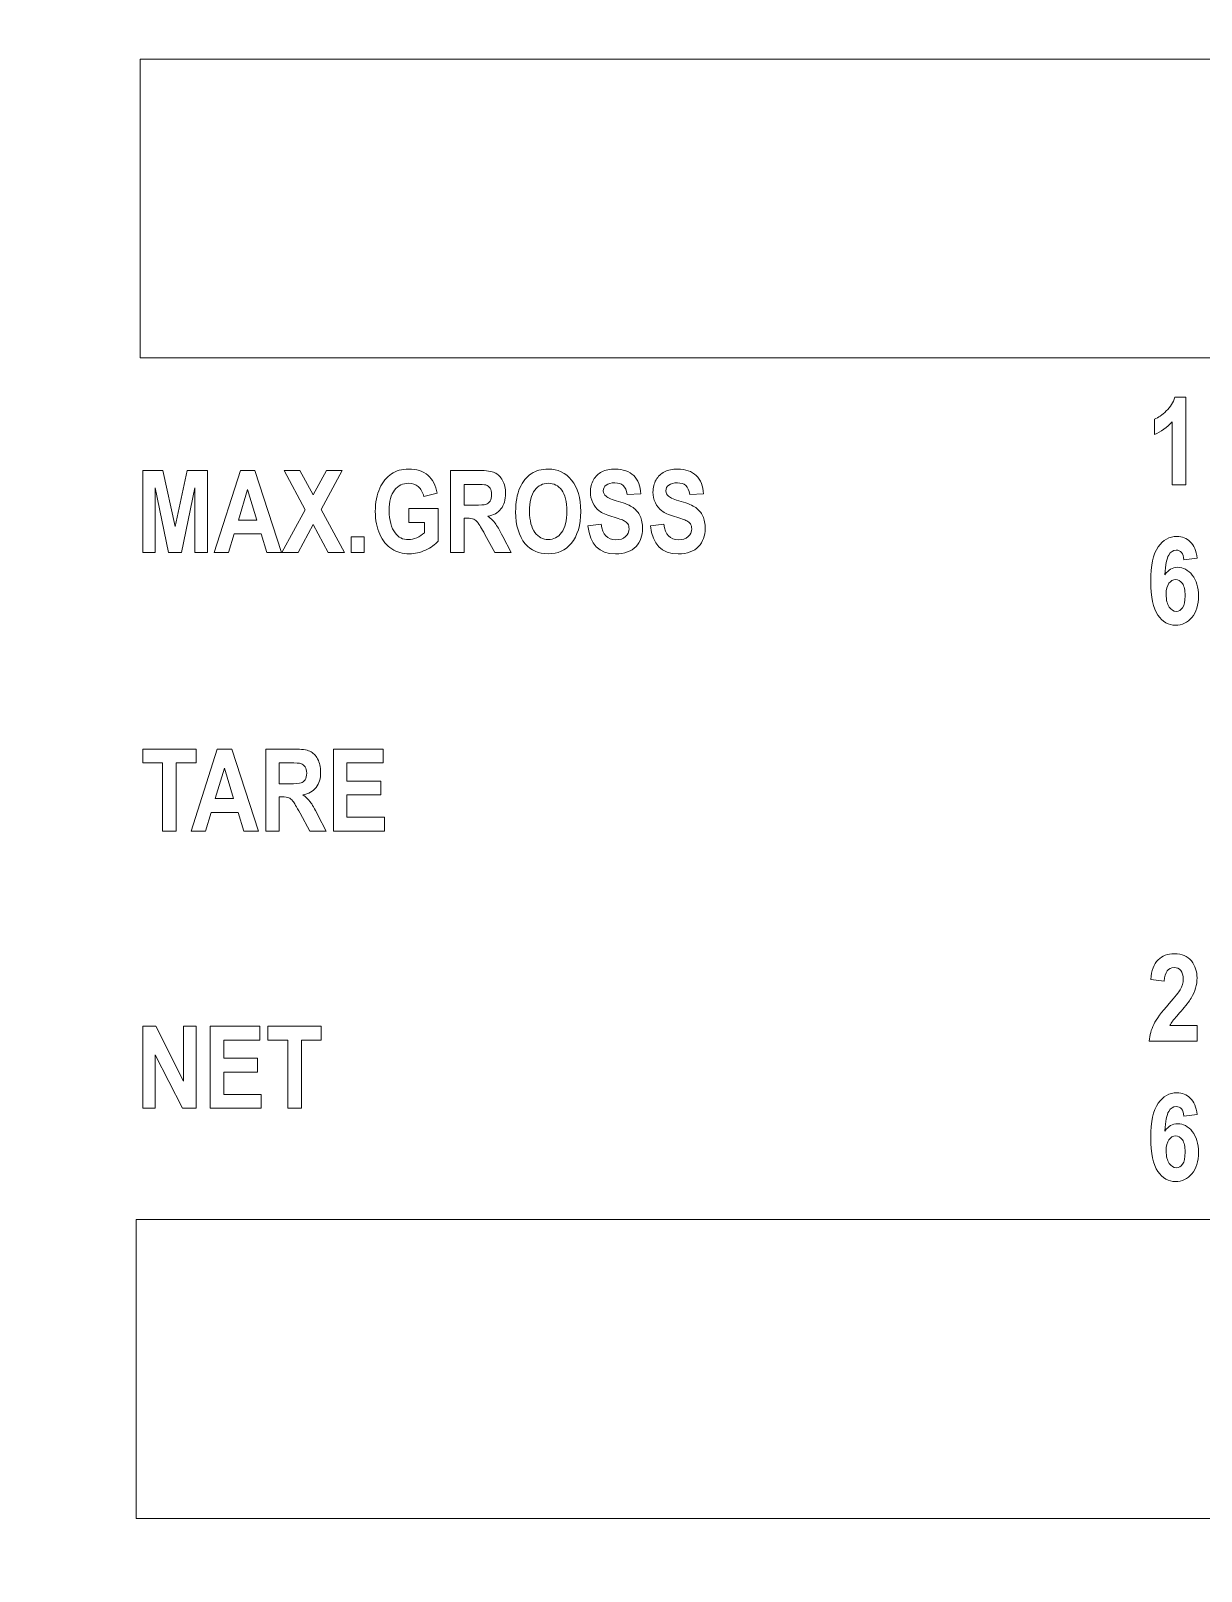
# Model space of a CAD drawing. Header units: centimetres. Extents: x -58 to 58, y -29 to 29.
# Drawn here: x -36.327 to -32.72, y 4.351 to 9.098 of the extents above; entities that cross this region are included whole.
import ezdxf

# ---------------------------------------------------------------- set-up
doc = ezdxf.new("R2010")
doc.units = ezdxf.units.CM
doc.header["$MEASUREMENT"] = 0
doc.layers.add('Layer 1', color=7, linetype='Continuous')

msp = doc.modelspace()

# ---------------------------------------------------------------- linework, layer by layer
at = {"layer": 'Layer 1', "color": 140, "lineweight": 20}
for points in [[(-35.98928, 8.09061), (-30.58928, 8.09061), (-30.58928, 9.01127), (-35.98928, 9.01127), (-35.98928, 8.09061)], [(-36.00251, 4.51344), (-30.60251, 4.51344), (-30.60251, 5.4341), (-36.00251, 5.4341), (-36.00251, 4.51344)]]:
    msp.add_lwpolyline(points, close=True, dxfattribs=at)
at = {"layer": 'Layer 1', "lineweight": 9}
msp.add_open_spline([(-29.29362, 12.7031), (-29.29362, 12.7031), (-31.3736, 12.7031), (-31.3736, 12.7031), (-31.3736, 12.7031), (-31.3736, 12.7031), (-31.3736, 12.96309), (-31.3736, 12.96309), (-31.3736, 12.96309), (-31.3736, 12.96309), (-36.47356, 12.96309), (-36.47356, 12.96309), (-36.47356, 12.96309), (-36.47356, 12.96309), (-41.57351, 12.96309), (-41.57351, 12.96309), (-41.57351, 12.96309), (-41.57351, 12.96309), (-41.57351, 12.7031), (-41.57351, 12.7031), (-41.57351, 12.7031), (-41.57351, 12.7031), (-43.65349, 12.7031), (-43.65349, 12.7031), (-43.65349, 12.7031), (-43.65349, 12.7031), (-43.65349, -2.97676), (-43.65349, -2.97676), (-43.65349, -2.97676), (-43.65349, -2.97676), (-43.37349, -2.97676), (-43.37349, -2.97676), (-43.37349, -2.97676), (-43.37349, -2.97676), (-43.37349, -3.23675), (-43.37349, -3.23675), (-43.37349, -3.23675), (-43.37349, -3.23675), (-43.07349, -3.23675), (-43.07349, -3.23675), (-43.07349, -3.23675), (-43.07349, -3.23675), (-43.07349, -2.97676), (-43.07349, -2.97676), (-43.07349, -2.97676), (-43.07349, -2.97676), (-42.87349, -2.97676), (-42.87349, -2.97676), (-42.87349, -2.97676), (-42.87349, -2.97676), (-42.87349, -2.45676), (-42.87349, -2.45676), (-42.87349, -2.45676), (-42.87349, -2.45676), (-41.57351, -2.45676), (-41.57351, -2.45676), (-41.57351, -2.45676), (-41.57351, -2.45676), (-41.57351, -2.71676), (-41.57351, -2.71676), (-41.57351, -2.71676), (-41.57351, -2.71676), (-36.47356, -2.71676), (-36.47356, -2.71676), (-36.47356, -2.71676), (-36.47356, -2.71676), (-31.3736, -2.71676), (-31.3736, -2.71676), (-31.3736, -2.71676), (-31.3736, -2.71676), (-31.3736, -2.45676), (-31.3736, -2.45676), (-31.3736, -2.45676), (-31.3736, -2.45676), (-30.07362, -2.45676), (-30.07362, -2.45676), (-30.07362, -2.45676), (-30.07362, -2.45676), (-30.07362, -2.97676), (-30.07362, -2.97676), (-30.07362, -2.97676), (-30.07362, -2.97676), (-29.87362, -2.97676), (-29.87362, -2.97676), (-29.87362, -2.97676), (-29.87362, -2.97676), (-29.87362, -3.23675), (-29.87362, -3.23675), (-29.87362, -3.23675), (-29.87362, -3.23675), (-29.57362, -3.23675), (-29.57362, -3.23675), (-29.57362, -3.23675), (-29.57362, -3.23675), (-29.57362, -2.97676), (-29.57362, -2.97676), (-29.57362, -2.97676), (-29.57362, -2.97676), (-29.29362, -2.97676), (-29.29362, -2.97676), (-29.29362, -2.97676), (-29.29362, -2.97676), (-29.29362, 12.7031), (-29.29362, 12.7031)], degree=3, knots=[0, 0, 0, 0, 0.037037, 0.037037, 0.037037, 0.037037, 0.0740741, 0.0740741, 0.0740741, 0.0740741, 0.1111111, 0.1111111, 0.1111111, 0.1111111, 0.1481481, 0.1481481, 0.1481481, 0.1481481, 0.1851852, 0.1851852, 0.1851852, 0.1851852, 0.2222222, 0.2222222, 0.2222222, 0.2222222, 0.2592593, 0.2592593, 0.2592593, 0.2592593, 0.2962963, 0.2962963, 0.2962963, 0.2962963, 0.3333333, 0.3333333, 0.3333333, 0.3333333, 0.3703704, 0.3703704, 0.3703704, 0.3703704, 0.4074074, 0.4074074, 0.4074074, 0.4074074, 0.4444444, 0.4444444, 0.4444444, 0.4444444, 0.4814815, 0.4814815, 0.4814815, 0.4814815, 0.5185185, 0.5185185, 0.5185185, 0.5185185, 0.5555556, 0.5555556, 0.5555556, 0.5555556, 0.5925926, 0.5925926, 0.5925926, 0.5925926, 0.6296296, 0.6296296, 0.6296296, 0.6296296, 0.6666667, 0.6666667, 0.6666667, 0.6666667, 0.7037037, 0.7037037, 0.7037037, 0.7037037, 0.7407407, 0.7407407, 0.7407407, 0.7407407, 0.7777778, 0.7777778, 0.7777778, 0.7777778, 0.8148148, 0.8148148, 0.8148148, 0.8148148, 0.8518519, 0.8518519, 0.8518519, 0.8518519, 0.8888889, 0.8888889, 0.8888889, 0.8888889, 0.9259259, 0.9259259, 0.9259259, 0.9259259, 1, 1, 1, 1], dxfattribs=at)
at = {"layer": 'Layer 1', "color": 140, "lineweight": 9}
for points, knots in [([(-32.76719, 7.69936), (-32.76719, 7.69936), (-32.80957, 7.69936), (-32.80957, 7.69936), (-32.80957, 7.69936), (-32.80957, 7.69936), (-32.80957, 7.89324), (-32.80957, 7.89324), (-32.80957, 7.89324), (-32.82526, 7.87555), (-32.84338, 7.86255), (-32.86394, 7.85424), (-32.86394, 7.85424), (-32.86394, 7.85424), (-32.86394, 7.90111), (-32.86394, 7.90111), (-32.86394, 7.90111), (-32.85219, 7.90586), (-32.84007, 7.9143), (-32.82751, 7.92649), (-32.82751, 7.92649), (-32.81488, 7.93867), (-32.80619, 7.95274), (-32.80126, 7.96861), (-32.80126, 7.96861), (-32.80126, 7.96861), (-32.76719, 7.96861), (-32.76719, 7.96861), (-32.76719, 7.96861), (-32.76719, 7.96861), (-32.76719, 7.69936), (-32.76719, 7.69936)], [0, 0, 0, 0, 0.1111111, 0.1111111, 0.1111111, 0.1111111, 0.2222222, 0.2222222, 0.2222222, 0.2222222, 0.3333333, 0.3333333, 0.3333333, 0.3333333, 0.4444444, 0.4444444, 0.4444444, 0.4444444, 0.5555556, 0.5555556, 0.5555556, 0.5555556, 0.6666667, 0.6666667, 0.6666667, 0.6666667, 0.7777778, 0.7777778, 0.7777778, 0.7777778, 1, 1, 1, 1]), ([(-35.982, 7.49049), (-35.982, 7.49049), (-35.982, 7.74308), (-35.982, 7.74308), (-35.982, 7.74308), (-35.982, 7.74308), (-35.91962, 7.74308), (-35.91962, 7.74308), (-35.91962, 7.74308), (-35.91962, 7.74308), (-35.88199, 7.57045), (-35.88199, 7.57045), (-35.88199, 7.57045), (-35.88199, 7.57045), (-35.84483, 7.74308), (-35.84483, 7.74308), (-35.84483, 7.74308), (-35.84483, 7.74308), (-35.78197, 7.74308), (-35.78197, 7.74308), (-35.78197, 7.74308), (-35.78197, 7.74308), (-35.78197, 7.49049), (-35.78197, 7.49049), (-35.78197, 7.49049), (-35.78197, 7.49049), (-35.82078, 7.49049), (-35.82078, 7.49049), (-35.82078, 7.49049), (-35.82078, 7.49049), (-35.82078, 7.68969), (-35.82078, 7.68969), (-35.82078, 7.68969), (-35.82078, 7.68969), (-35.86199, 7.49049), (-35.86199, 7.49049), (-35.86199, 7.49049), (-35.86199, 7.49049), (-35.90192, 7.49049), (-35.90192, 7.49049), (-35.90192, 7.49049), (-35.90192, 7.49049), (-35.94319, 7.68969), (-35.94319, 7.68969), (-35.94319, 7.68969), (-35.94319, 7.68969), (-35.94319, 7.49049), (-35.94319, 7.49049), (-35.94319, 7.49049), (-35.94319, 7.49049), (-35.982, 7.49049), (-35.982, 7.49049)], [0, 0, 0, 0, 0.0714286, 0.0714286, 0.0714286, 0.0714286, 0.1428571, 0.1428571, 0.1428571, 0.1428571, 0.2142857, 0.2142857, 0.2142857, 0.2142857, 0.2857143, 0.2857143, 0.2857143, 0.2857143, 0.3571429, 0.3571429, 0.3571429, 0.3571429, 0.4285714, 0.4285714, 0.4285714, 0.4285714, 0.5, 0.5, 0.5, 0.5, 0.5714286, 0.5714286, 0.5714286, 0.5714286, 0.6428571, 0.6428571, 0.6428571, 0.6428571, 0.7142857, 0.7142857, 0.7142857, 0.7142857, 0.7857143, 0.7857143, 0.7857143, 0.7857143, 0.8571429, 0.8571429, 0.8571429, 0.8571429, 1, 1, 1, 1]), ([(-35.55366, 7.49049), (-35.55366, 7.49049), (-35.59894, 7.49049), (-35.59894, 7.49049), (-35.59894, 7.49049), (-35.59894, 7.49049), (-35.61663, 7.54764), (-35.61663, 7.54764), (-35.61663, 7.54764), (-35.61663, 7.54764), (-35.69989, 7.54764), (-35.69989, 7.54764), (-35.69989, 7.54764), (-35.69989, 7.54764), (-35.717, 7.49049), (-35.717, 7.49049), (-35.717, 7.49049), (-35.717, 7.49049), (-35.76145, 7.49049), (-35.76145, 7.49049), (-35.76145, 7.49049), (-35.76145, 7.49049), (-35.68096, 7.74308), (-35.68096, 7.74308), (-35.68096, 7.74308), (-35.68096, 7.74308), (-35.63639, 7.74308), (-35.63639, 7.74308), (-35.63639, 7.74308), (-35.63639, 7.74308), (-35.55366, 7.49049), (-35.55366, 7.49049)], [0, 0, 0, 0, 0.1111111, 0.1111111, 0.1111111, 0.1111111, 0.2222222, 0.2222222, 0.2222222, 0.2222222, 0.3333333, 0.3333333, 0.3333333, 0.3333333, 0.4444444, 0.4444444, 0.4444444, 0.4444444, 0.5555556, 0.5555556, 0.5555556, 0.5555556, 0.6666667, 0.6666667, 0.6666667, 0.6666667, 0.7777778, 0.7777778, 0.7777778, 0.7777778, 1, 1, 1, 1]), ([(-35.55266, 7.49049), (-35.55266, 7.49049), (-35.48099, 7.62231), (-35.48099, 7.62231), (-35.48099, 7.62231), (-35.48099, 7.62231), (-35.54596, 7.74308), (-35.54596, 7.74308), (-35.54596, 7.74308), (-35.54596, 7.74308), (-35.49716, 7.74308), (-35.49716, 7.74308), (-35.49716, 7.74308), (-35.49716, 7.74308), (-35.45623, 7.6677), (-35.45623, 7.6677), (-35.45623, 7.6677), (-35.45623, 7.6677), (-35.41525, 7.74308), (-35.41525, 7.74308), (-35.41525, 7.74308), (-35.41525, 7.74308), (-35.36674, 7.74308), (-35.36674, 7.74308), (-35.36674, 7.74308), (-35.36674, 7.74308), (-35.43166, 7.62237), (-35.43166, 7.62237), (-35.43166, 7.62237), (-35.43166, 7.62237), (-35.36004, 7.49049), (-35.36004, 7.49049), (-35.36004, 7.49049), (-35.36004, 7.49049), (-35.41002, 7.49049), (-35.41002, 7.49049), (-35.41002, 7.49049), (-35.41002, 7.49049), (-35.45629, 7.57651), (-35.45629, 7.57651), (-35.45629, 7.57651), (-35.45629, 7.57651), (-35.50257, 7.49049), (-35.50257, 7.49049), (-35.50257, 7.49049), (-35.50257, 7.49049), (-35.55266, 7.49049), (-35.55266, 7.49049)], [0, 0, 0, 0, 0.0769231, 0.0769231, 0.0769231, 0.0769231, 0.1538462, 0.1538462, 0.1538462, 0.1538462, 0.2307692, 0.2307692, 0.2307692, 0.2307692, 0.3076923, 0.3076923, 0.3076923, 0.3076923, 0.3846154, 0.3846154, 0.3846154, 0.3846154, 0.4615385, 0.4615385, 0.4615385, 0.4615385, 0.5384615, 0.5384615, 0.5384615, 0.5384615, 0.6153846, 0.6153846, 0.6153846, 0.6153846, 0.6923077, 0.6923077, 0.6923077, 0.6923077, 0.7692308, 0.7692308, 0.7692308, 0.7692308, 0.8461538, 0.8461538, 0.8461538, 0.8461538, 1, 1, 1, 1]), ([(-35.16184, 7.58327), (-35.16184, 7.58327), (-35.16184, 7.62596), (-35.16184, 7.62596), (-35.16184, 7.62596), (-35.16184, 7.62596), (-35.07153, 7.62596), (-35.07153, 7.62596), (-35.07153, 7.62596), (-35.07153, 7.62596), (-35.07153, 7.52536), (-35.07153, 7.52536), (-35.07153, 7.52536), (-35.08059, 7.51466), (-35.09346, 7.50548), (-35.1101, 7.49778), (-35.1101, 7.49778), (-35.1268, 7.49008), (-35.1435, 7.48626), (-35.16026, 7.48626), (-35.16026, 7.48626), (-35.18072, 7.48626), (-35.19877, 7.49125), (-35.21435, 7.50131), (-35.21435, 7.50131), (-35.22999, 7.51136), (-35.2424, 7.52641), (-35.25151, 7.54646), (-35.25151, 7.54646), (-35.26062, 7.56646), (-35.26521, 7.59003), (-35.26521, 7.61714), (-35.26521, 7.61714), (-35.26521, 7.64489), (-35.26056, 7.6687), (-35.25133, 7.6884), (-35.25133, 7.6884), (-35.2421, 7.70816), (-35.23011, 7.72291), (-35.21535, 7.73267), (-35.21535, 7.73267), (-35.20059, 7.74243), (-35.18295, 7.74731), (-35.16237, 7.74731), (-35.16237, 7.74731), (-35.13768, 7.74731), (-35.11792, 7.74102), (-35.10305, 7.72838), (-35.10305, 7.72838), (-35.08817, 7.7158), (-35.07859, 7.69728), (-35.07435, 7.67288), (-35.07435, 7.67288), (-35.07435, 7.67288), (-35.11563, 7.66335), (-35.11563, 7.66335), (-35.11563, 7.66335), (-35.11875, 7.67635), (-35.12439, 7.68628), (-35.13268, 7.69322), (-35.13268, 7.69322), (-35.14097, 7.7001), (-35.15085, 7.70357), (-35.16237, 7.70357), (-35.16237, 7.70357), (-35.18019, 7.70357), (-35.19459, 7.69669), (-35.20565, 7.68287), (-35.20565, 7.68287), (-35.21664, 7.66906), (-35.22217, 7.64801), (-35.22217, 7.61973), (-35.22217, 7.61973), (-35.22217, 7.58933), (-35.21617, 7.56628), (-35.20424, 7.55046), (-35.20424, 7.55046), (-35.19406, 7.53682), (-35.18019, 7.53), (-35.16279, 7.53), (-35.16279, 7.53), (-35.15461, 7.53), (-35.14615, 7.53194), (-35.13738, 7.53576), (-35.13738, 7.53576), (-35.12857, 7.53959), (-35.12075, 7.54482), (-35.11387, 7.5514), (-35.11387, 7.5514), (-35.11387, 7.5514), (-35.11387, 7.58327), (-35.11387, 7.58327), (-35.11387, 7.58327), (-35.11387, 7.58327), (-35.16184, 7.58327), (-35.16184, 7.58327)], [0, 0, 0, 0, 0.04, 0.04, 0.04, 0.04, 0.08, 0.08, 0.08, 0.08, 0.12, 0.12, 0.12, 0.12, 0.16, 0.16, 0.16, 0.16, 0.2, 0.2, 0.2, 0.2, 0.24, 0.24, 0.24, 0.24, 0.28, 0.28, 0.28, 0.28, 0.32, 0.32, 0.32, 0.32, 0.36, 0.36, 0.36, 0.36, 0.4, 0.4, 0.4, 0.4, 0.44, 0.44, 0.44, 0.44, 0.48, 0.48, 0.48, 0.48, 0.52, 0.52, 0.52, 0.52, 0.56, 0.56, 0.56, 0.56, 0.6, 0.6, 0.6, 0.6, 0.64, 0.64, 0.64, 0.64, 0.68, 0.68, 0.68, 0.68, 0.72, 0.72, 0.72, 0.72, 0.76, 0.76, 0.76, 0.76, 0.8, 0.8, 0.8, 0.8, 0.84, 0.84, 0.84, 0.84, 0.88, 0.88, 0.88, 0.88, 0.92, 0.92, 0.92, 0.92, 1, 1, 1, 1]), ([(-35.03302, 7.49049), (-35.03302, 7.49049), (-35.03302, 7.74308), (-35.03302, 7.74308), (-35.03302, 7.74308), (-35.03302, 7.74308), (-34.945, 7.74308), (-34.945, 7.74308), (-34.945, 7.74308), (-34.92249, 7.74308), (-34.90643, 7.74079), (-34.89673, 7.73626), (-34.89673, 7.73626), (-34.88709, 7.73173), (-34.87921, 7.72385), (-34.87298, 7.71268), (-34.87298, 7.71268), (-34.86681, 7.70145), (-34.86369, 7.68805), (-34.86369, 7.67247), (-34.86369, 7.67247), (-34.86369, 7.65271), (-34.86845, 7.63678), (-34.87792, 7.62472), (-34.87792, 7.62472), (-34.88738, 7.61267), (-34.90085, 7.60508), (-34.91831, 7.60197), (-34.91831, 7.60197), (-34.90937, 7.59556), (-34.90191, 7.5885), (-34.89609, 7.58086), (-34.89609, 7.58086), (-34.89021, 7.57322), (-34.88221, 7.55952), (-34.87204, 7.53976), (-34.87204, 7.53976), (-34.87204, 7.53976), (-34.84676, 7.49049), (-34.84676, 7.49049), (-34.84676, 7.49049), (-34.84676, 7.49049), (-34.89679, 7.49049), (-34.89679, 7.49049), (-34.89679, 7.49049), (-34.89679, 7.49049), (-34.92713, 7.54541), (-34.92713, 7.54541), (-34.92713, 7.54541), (-34.93801, 7.56528), (-34.94542, 7.57774), (-34.94936, 7.58274), (-34.94936, 7.58274), (-34.95324, 7.58774), (-34.95741, 7.59121), (-34.96176, 7.59309), (-34.96176, 7.59309), (-34.96611, 7.59503), (-34.97311, 7.59597), (-34.98275, 7.59597), (-34.98275, 7.59597), (-34.98275, 7.59597), (-34.9914, 7.59597), (-34.9914, 7.59597), (-34.9914, 7.59597), (-34.9914, 7.59597), (-34.9914, 7.49049), (-34.9914, 7.49049), (-34.9914, 7.49049), (-34.9914, 7.49049), (-35.03302, 7.49049), (-35.03302, 7.49049)], [0, 0, 0, 0, 0.0526316, 0.0526316, 0.0526316, 0.0526316, 0.1052632, 0.1052632, 0.1052632, 0.1052632, 0.1578947, 0.1578947, 0.1578947, 0.1578947, 0.2105263, 0.2105263, 0.2105263, 0.2105263, 0.2631579, 0.2631579, 0.2631579, 0.2631579, 0.3157895, 0.3157895, 0.3157895, 0.3157895, 0.3684211, 0.3684211, 0.3684211, 0.3684211, 0.4210526, 0.4210526, 0.4210526, 0.4210526, 0.4736842, 0.4736842, 0.4736842, 0.4736842, 0.5263158, 0.5263158, 0.5263158, 0.5263158, 0.5789474, 0.5789474, 0.5789474, 0.5789474, 0.6315789, 0.6315789, 0.6315789, 0.6315789, 0.6842105, 0.6842105, 0.6842105, 0.6842105, 0.7368421, 0.7368421, 0.7368421, 0.7368421, 0.7894737, 0.7894737, 0.7894737, 0.7894737, 0.8421053, 0.8421053, 0.8421053, 0.8421053, 0.8947368, 0.8947368, 0.8947368, 0.8947368, 1, 1, 1, 1]), ([(-34.8327, 7.61526), (-34.8327, 7.6453), (-34.82823, 7.67006), (-34.81935, 7.68952), (-34.81935, 7.68952), (-34.81047, 7.70898), (-34.79883, 7.7235), (-34.78449, 7.73303), (-34.78449, 7.73303), (-34.77014, 7.74255), (-34.75274, 7.74731), (-34.73233, 7.74731), (-34.73233, 7.74731), (-34.7027, 7.74731), (-34.67859, 7.73602), (-34.65996, 7.71339), (-34.65996, 7.71339), (-34.64132, 7.69075), (-34.63197, 7.65859), (-34.63197, 7.61679), (-34.63197, 7.61679), (-34.63197, 7.57457), (-34.64185, 7.54153), (-34.6616, 7.51777), (-34.6616, 7.51777), (-34.67889, 7.49678), (-34.70247, 7.48626), (-34.73216, 7.48626), (-34.73216, 7.48626), (-34.76214, 7.48626), (-34.78578, 7.49666), (-34.80307, 7.51742), (-34.80307, 7.51742), (-34.82282, 7.54117), (-34.8327, 7.5738), (-34.8327, 7.61526)], [0, 0, 0, 0, 0.1, 0.1, 0.1, 0.1, 0.2, 0.2, 0.2, 0.2, 0.3, 0.3, 0.3, 0.3, 0.4, 0.4, 0.4, 0.4, 0.5, 0.5, 0.5, 0.5, 0.6, 0.6, 0.6, 0.6, 0.7, 0.7, 0.7, 0.7, 0.8, 0.8, 0.8, 0.8, 1, 1, 1, 1]), ([(-34.60969, 7.57269), (-34.60969, 7.57269), (-34.56912, 7.57763), (-34.56912, 7.57763), (-34.56912, 7.57763), (-34.56453, 7.54541), (-34.54942, 7.5293), (-34.52384, 7.5293), (-34.52384, 7.5293), (-34.51114, 7.5293), (-34.50121, 7.53259), (-34.49392, 7.53917), (-34.49392, 7.53917), (-34.48668, 7.54576), (-34.48304, 7.55393), (-34.48304, 7.56369), (-34.48304, 7.56369), (-34.48304, 7.56945), (-34.48433, 7.57428), (-34.48686, 7.57833), (-34.48686, 7.57833), (-34.48939, 7.58233), (-34.49327, 7.58562), (-34.49844, 7.58821), (-34.49844, 7.58821), (-34.50362, 7.5908), (-34.5162, 7.59515), (-34.53607, 7.6012), (-34.53607, 7.6012), (-34.55389, 7.60661), (-34.56694, 7.61243), (-34.57523, 7.61873), (-34.57523, 7.61873), (-34.58346, 7.62508), (-34.59005, 7.63337), (-34.59493, 7.6436), (-34.59493, 7.6436), (-34.59981, 7.65389), (-34.60228, 7.66494), (-34.60228, 7.67676), (-34.60228, 7.67676), (-34.60228, 7.69052), (-34.59916, 7.70292), (-34.59287, 7.71392), (-34.59287, 7.71392), (-34.58658, 7.72491), (-34.57794, 7.73326), (-34.56688, 7.73891), (-34.56688, 7.73891), (-34.55583, 7.74449), (-34.54219, 7.74731), (-34.52596, 7.74731), (-34.52596, 7.74731), (-34.50156, 7.74731), (-34.48251, 7.74073), (-34.46881, 7.7275), (-34.46881, 7.7275), (-34.45511, 7.71427), (-34.44788, 7.69534), (-34.44706, 7.67076), (-34.44706, 7.67076), (-34.44706, 7.67076), (-34.48904, 7.66864), (-34.48904, 7.66864), (-34.48904, 7.66864), (-34.49086, 7.68211), (-34.49486, 7.69157), (-34.50097, 7.69693), (-34.50097, 7.69693), (-34.50709, 7.70228), (-34.51579, 7.70498), (-34.52714, 7.70498), (-34.52714, 7.70498), (-34.53843, 7.70498), (-34.54713, 7.70263), (-34.55324, 7.69798), (-34.55324, 7.69798), (-34.55936, 7.69334), (-34.56241, 7.68758), (-34.56241, 7.68064), (-34.56241, 7.68064), (-34.56241, 7.67382), (-34.55959, 7.66811), (-34.55401, 7.66347), (-34.55401, 7.66347), (-34.54842, 7.65882), (-34.53566, 7.65359), (-34.51585, 7.64789), (-34.51585, 7.64789), (-34.4948, 7.64172), (-34.47963, 7.63525), (-34.47028, 7.62854), (-34.47028, 7.62854), (-34.46093, 7.62178), (-34.45376, 7.61314), (-34.44882, 7.60256), (-34.44882, 7.60256), (-34.44388, 7.59191), (-34.44141, 7.57904), (-34.44141, 7.56387), (-34.44141, 7.56387), (-34.44141, 7.542), (-34.44817, 7.52353), (-34.46164, 7.50866), (-34.46164, 7.50866), (-34.47516, 7.49372), (-34.49627, 7.48626), (-34.52496, 7.48626), (-34.52496, 7.48626), (-34.5757, 7.48626), (-34.60392, 7.51507), (-34.60969, 7.57269)], [0, 0, 0, 0, 0.0344828, 0.0344828, 0.0344828, 0.0344828, 0.0689655, 0.0689655, 0.0689655, 0.0689655, 0.1034483, 0.1034483, 0.1034483, 0.1034483, 0.137931, 0.137931, 0.137931, 0.137931, 0.1724138, 0.1724138, 0.1724138, 0.1724138, 0.2068966, 0.2068966, 0.2068966, 0.2068966, 0.2413793, 0.2413793, 0.2413793, 0.2413793, 0.2758621, 0.2758621, 0.2758621, 0.2758621, 0.3103448, 0.3103448, 0.3103448, 0.3103448, 0.3448276, 0.3448276, 0.3448276, 0.3448276, 0.3793103, 0.3793103, 0.3793103, 0.3793103, 0.4137931, 0.4137931, 0.4137931, 0.4137931, 0.4482759, 0.4482759, 0.4482759, 0.4482759, 0.4827586, 0.4827586, 0.4827586, 0.4827586, 0.5172414, 0.5172414, 0.5172414, 0.5172414, 0.5517241, 0.5517241, 0.5517241, 0.5517241, 0.5862069, 0.5862069, 0.5862069, 0.5862069, 0.6206897, 0.6206897, 0.6206897, 0.6206897, 0.6551724, 0.6551724, 0.6551724, 0.6551724, 0.6896552, 0.6896552, 0.6896552, 0.6896552, 0.7241379, 0.7241379, 0.7241379, 0.7241379, 0.7586207, 0.7586207, 0.7586207, 0.7586207, 0.7931034, 0.7931034, 0.7931034, 0.7931034, 0.8275862, 0.8275862, 0.8275862, 0.8275862, 0.862069, 0.862069, 0.862069, 0.862069, 0.8965517, 0.8965517, 0.8965517, 0.8965517, 0.9310345, 0.9310345, 0.9310345, 0.9310345, 1, 1, 1, 1]), ([(-34.41678, 7.57269), (-34.41678, 7.57269), (-34.37621, 7.57763), (-34.37621, 7.57763), (-34.37621, 7.57763), (-34.37162, 7.54541), (-34.35651, 7.5293), (-34.33093, 7.5293), (-34.33093, 7.5293), (-34.31823, 7.5293), (-34.3083, 7.53259), (-34.30101, 7.53917), (-34.30101, 7.53917), (-34.29377, 7.54576), (-34.29013, 7.55393), (-34.29013, 7.56369), (-34.29013, 7.56369), (-34.29013, 7.56945), (-34.29142, 7.57428), (-34.29395, 7.57833), (-34.29395, 7.57833), (-34.29648, 7.58233), (-34.30036, 7.58562), (-34.30553, 7.58821), (-34.30553, 7.58821), (-34.31071, 7.5908), (-34.32329, 7.59515), (-34.34316, 7.6012), (-34.34316, 7.6012), (-34.36098, 7.60661), (-34.37403, 7.61243), (-34.38232, 7.61873), (-34.38232, 7.61873), (-34.39055, 7.62508), (-34.39714, 7.63337), (-34.40202, 7.6436), (-34.40202, 7.6436), (-34.4069, 7.65389), (-34.40937, 7.66494), (-34.40937, 7.67676), (-34.40937, 7.67676), (-34.40937, 7.69052), (-34.40625, 7.70292), (-34.39996, 7.71392), (-34.39996, 7.71392), (-34.39367, 7.72491), (-34.38503, 7.73326), (-34.37397, 7.73891), (-34.37397, 7.73891), (-34.36292, 7.74449), (-34.34928, 7.74731), (-34.33305, 7.74731), (-34.33305, 7.74731), (-34.30865, 7.74731), (-34.2896, 7.74073), (-34.2759, 7.7275), (-34.2759, 7.7275), (-34.2622, 7.71427), (-34.25497, 7.69534), (-34.25415, 7.67076), (-34.25415, 7.67076), (-34.25415, 7.67076), (-34.29613, 7.66864), (-34.29613, 7.66864), (-34.29613, 7.66864), (-34.29795, 7.68211), (-34.30195, 7.69157), (-34.30806, 7.69693), (-34.30806, 7.69693), (-34.31418, 7.70228), (-34.32288, 7.70498), (-34.33423, 7.70498), (-34.33423, 7.70498), (-34.34552, 7.70498), (-34.35422, 7.70263), (-34.36033, 7.69798), (-34.36033, 7.69798), (-34.36645, 7.69334), (-34.3695, 7.68758), (-34.3695, 7.68064), (-34.3695, 7.68064), (-34.3695, 7.67382), (-34.36668, 7.66811), (-34.3611, 7.66347), (-34.3611, 7.66347), (-34.35551, 7.65882), (-34.34275, 7.65359), (-34.32294, 7.64789), (-34.32294, 7.64789), (-34.30189, 7.64172), (-34.28672, 7.63525), (-34.27737, 7.62854), (-34.27737, 7.62854), (-34.26802, 7.62178), (-34.26085, 7.61314), (-34.25591, 7.60256), (-34.25591, 7.60256), (-34.25097, 7.59191), (-34.2485, 7.57904), (-34.2485, 7.56387), (-34.2485, 7.56387), (-34.2485, 7.542), (-34.25526, 7.52353), (-34.26873, 7.50866), (-34.26873, 7.50866), (-34.28225, 7.49372), (-34.30336, 7.48626), (-34.33205, 7.48626), (-34.33205, 7.48626), (-34.38279, 7.48626), (-34.41101, 7.51507), (-34.41678, 7.57269)], [0, 0, 0, 0, 0.0344828, 0.0344828, 0.0344828, 0.0344828, 0.0689655, 0.0689655, 0.0689655, 0.0689655, 0.1034483, 0.1034483, 0.1034483, 0.1034483, 0.137931, 0.137931, 0.137931, 0.137931, 0.1724138, 0.1724138, 0.1724138, 0.1724138, 0.2068966, 0.2068966, 0.2068966, 0.2068966, 0.2413793, 0.2413793, 0.2413793, 0.2413793, 0.2758621, 0.2758621, 0.2758621, 0.2758621, 0.3103448, 0.3103448, 0.3103448, 0.3103448, 0.3448276, 0.3448276, 0.3448276, 0.3448276, 0.3793103, 0.3793103, 0.3793103, 0.3793103, 0.4137931, 0.4137931, 0.4137931, 0.4137931, 0.4482759, 0.4482759, 0.4482759, 0.4482759, 0.4827586, 0.4827586, 0.4827586, 0.4827586, 0.5172414, 0.5172414, 0.5172414, 0.5172414, 0.5517241, 0.5517241, 0.5517241, 0.5517241, 0.5862069, 0.5862069, 0.5862069, 0.5862069, 0.6206897, 0.6206897, 0.6206897, 0.6206897, 0.6551724, 0.6551724, 0.6551724, 0.6551724, 0.6896552, 0.6896552, 0.6896552, 0.6896552, 0.7241379, 0.7241379, 0.7241379, 0.7241379, 0.7586207, 0.7586207, 0.7586207, 0.7586207, 0.7931034, 0.7931034, 0.7931034, 0.7931034, 0.8275862, 0.8275862, 0.8275862, 0.8275862, 0.862069, 0.862069, 0.862069, 0.862069, 0.8965517, 0.8965517, 0.8965517, 0.8965517, 0.9310345, 0.9310345, 0.9310345, 0.9310345, 1, 1, 1, 1]), ([(-34.9914, 7.63619), (-34.9914, 7.63619), (-34.96035, 7.63619), (-34.96035, 7.63619), (-34.96035, 7.63619), (-34.94136, 7.63619), (-34.92931, 7.63701), (-34.92413, 7.63872), (-34.92413, 7.63872), (-34.91896, 7.64036), (-34.91478, 7.64371), (-34.91155, 7.64877), (-34.91155, 7.64877), (-34.90832, 7.65383), (-34.90673, 7.66059), (-34.90673, 7.669), (-34.90673, 7.669), (-34.90673, 7.67705), (-34.90832, 7.68352), (-34.91155, 7.6884), (-34.91155, 7.6884), (-34.91478, 7.69328), (-34.91913, 7.69663), (-34.92466, 7.69851), (-34.92466, 7.69851), (-34.92854, 7.69975), (-34.93989, 7.70039), (-34.95865, 7.70039), (-34.95865, 7.70039), (-34.95865, 7.70039), (-34.9914, 7.70039), (-34.9914, 7.70039), (-34.9914, 7.70039), (-34.9914, 7.70039), (-34.9914, 7.63619), (-34.9914, 7.63619)], [0, 0, 0, 0, 0.1, 0.1, 0.1, 0.1, 0.2, 0.2, 0.2, 0.2, 0.3, 0.3, 0.3, 0.3, 0.4, 0.4, 0.4, 0.4, 0.5, 0.5, 0.5, 0.5, 0.6, 0.6, 0.6, 0.6, 0.7, 0.7, 0.7, 0.7, 0.8, 0.8, 0.8, 0.8, 1, 1, 1, 1]), ([(-34.78966, 7.61696), (-34.78966, 7.58797), (-34.78413, 7.56622), (-34.77314, 7.55176), (-34.77314, 7.55176), (-34.76209, 7.53723), (-34.74839, 7.53), (-34.7321, 7.53), (-34.7321, 7.53), (-34.71564, 7.53), (-34.70199, 7.53717), (-34.69124, 7.55158), (-34.69124, 7.55158), (-34.68042, 7.56593), (-34.67501, 7.58803), (-34.67501, 7.61784), (-34.67501, 7.61784), (-34.67501, 7.64701), (-34.68024, 7.66864), (-34.69076, 7.68258), (-34.69076, 7.68258), (-34.70129, 7.69657), (-34.71505, 7.70357), (-34.7321, 7.70357), (-34.7321, 7.70357), (-34.74909, 7.70357), (-34.76291, 7.69651), (-34.77361, 7.68246), (-34.77361, 7.68246), (-34.78431, 7.66835), (-34.78966, 7.64654), (-34.78966, 7.61696)], [0, 0, 0, 0, 0.1111111, 0.1111111, 0.1111111, 0.1111111, 0.2222222, 0.2222222, 0.2222222, 0.2222222, 0.3333333, 0.3333333, 0.3333333, 0.3333333, 0.4444444, 0.4444444, 0.4444444, 0.4444444, 0.5555556, 0.5555556, 0.5555556, 0.5555556, 0.6666667, 0.6666667, 0.6666667, 0.6666667, 0.7777778, 0.7777778, 0.7777778, 0.7777778, 1, 1, 1, 1]), ([(-35.63027, 7.59033), (-35.63027, 7.59033), (-35.65897, 7.68411), (-35.65897, 7.68411), (-35.65897, 7.68411), (-35.65897, 7.68411), (-35.68707, 7.59033), (-35.68707, 7.59033), (-35.68707, 7.59033), (-35.68707, 7.59033), (-35.63027, 7.59033), (-35.63027, 7.59033)], [0, 0, 0, 0, 0.25, 0.25, 0.25, 0.25, 0.5, 0.5, 0.5, 0.5, 1, 1, 1, 1]), ([(-35.33929, 7.49049), (-35.33929, 7.49049), (-35.33929, 7.53882), (-35.33929, 7.53882), (-35.33929, 7.53882), (-35.33929, 7.53882), (-35.29978, 7.53882), (-35.29978, 7.53882), (-35.29978, 7.53882), (-35.29978, 7.53882), (-35.29978, 7.49049), (-35.29978, 7.49049), (-35.29978, 7.49049), (-35.29978, 7.49049), (-35.33929, 7.49049), (-35.33929, 7.49049)], [0, 0, 0, 0, 0.2, 0.2, 0.2, 0.2, 0.4, 0.4, 0.4, 0.4, 0.6, 0.6, 0.6, 0.6, 1, 1, 1, 1]), ([(-32.73232, 7.47316), (-32.73232, 7.47316), (-32.77319, 7.46754), (-32.77319, 7.46754), (-32.77319, 7.46754), (-32.77513, 7.48754), (-32.78319, 7.49754), (-32.79726, 7.49754), (-32.79726, 7.49754), (-32.80644, 7.49754), (-32.81407, 7.49254), (-32.82013, 7.48254), (-32.82013, 7.48254), (-32.82619, 7.47254), (-32.83001, 7.45235), (-32.83157, 7.42197), (-32.83157, 7.42197), (-32.82632, 7.42954), (-32.82044, 7.43522), (-32.81401, 7.43897), (-32.81401, 7.43897), (-32.80751, 7.44279), (-32.80038, 7.44466), (-32.79257, 7.44466), (-32.79257, 7.44466), (-32.77532, 7.44466), (-32.76026, 7.43666), (-32.74744, 7.42066), (-32.74744, 7.42066), (-32.73463, 7.4046), (-32.72819, 7.38335), (-32.72819, 7.35679), (-32.72819, 7.35679), (-32.72819, 7.32854), (-32.73494, 7.30635), (-32.74851, 7.29029), (-32.74851, 7.29029), (-32.76207, 7.27422), (-32.77882, 7.26616), (-32.79888, 7.26616), (-32.79888, 7.26616), (-32.82082, 7.26616), (-32.83901, 7.2766), (-32.85351, 7.29754), (-32.85351, 7.29754), (-32.86794, 7.31841), (-32.87519, 7.3531), (-32.87519, 7.40147), (-32.87519, 7.40147), (-32.87519, 7.4506), (-32.86769, 7.48597), (-32.85269, 7.50754), (-32.85269, 7.50754), (-32.83763, 7.5291), (-32.81832, 7.53991), (-32.79476, 7.53991), (-32.79476, 7.53991), (-32.77851, 7.53991), (-32.76482, 7.53441), (-32.75363, 7.52335), (-32.75363, 7.52335), (-32.74251, 7.51235), (-32.73538, 7.4956), (-32.73232, 7.47316)], [0, 0, 0, 0, 0.0588235, 0.0588235, 0.0588235, 0.0588235, 0.1176471, 0.1176471, 0.1176471, 0.1176471, 0.1764706, 0.1764706, 0.1764706, 0.1764706, 0.2352941, 0.2352941, 0.2352941, 0.2352941, 0.2941176, 0.2941176, 0.2941176, 0.2941176, 0.3529412, 0.3529412, 0.3529412, 0.3529412, 0.4117647, 0.4117647, 0.4117647, 0.4117647, 0.4705882, 0.4705882, 0.4705882, 0.4705882, 0.5294118, 0.5294118, 0.5294118, 0.5294118, 0.5882353, 0.5882353, 0.5882353, 0.5882353, 0.6470588, 0.6470588, 0.6470588, 0.6470588, 0.7058824, 0.7058824, 0.7058824, 0.7058824, 0.7647059, 0.7647059, 0.7647059, 0.7647059, 0.8235294, 0.8235294, 0.8235294, 0.8235294, 0.8823529, 0.8823529, 0.8823529, 0.8823529, 1, 1, 1, 1]), ([(-32.82794, 7.36104), (-32.82794, 7.34416), (-32.82476, 7.33122), (-32.81844, 7.32229), (-32.81844, 7.32229), (-32.81213, 7.31335), (-32.80494, 7.30891), (-32.79688, 7.30891), (-32.79688, 7.30891), (-32.78901, 7.30891), (-32.78251, 7.3126), (-32.77726, 7.32004), (-32.77726, 7.32004), (-32.77207, 7.32741), (-32.76944, 7.3396), (-32.76944, 7.35647), (-32.76944, 7.35647), (-32.76944, 7.37397), (-32.77226, 7.38672), (-32.77788, 7.39479), (-32.77788, 7.39479), (-32.78357, 7.40279), (-32.79051, 7.40679), (-32.79888, 7.40679), (-32.79888, 7.40679), (-32.80694, 7.40679), (-32.81382, 7.40297), (-32.81951, 7.39529), (-32.81951, 7.39529), (-32.82513, 7.38766), (-32.82794, 7.37622), (-32.82794, 7.36104)], [0, 0, 0, 0, 0.1111111, 0.1111111, 0.1111111, 0.1111111, 0.2222222, 0.2222222, 0.2222222, 0.2222222, 0.3333333, 0.3333333, 0.3333333, 0.3333333, 0.4444444, 0.4444444, 0.4444444, 0.4444444, 0.5555556, 0.5555556, 0.5555556, 0.5555556, 0.6666667, 0.6666667, 0.6666667, 0.6666667, 0.7777778, 0.7777778, 0.7777778, 0.7777778, 1, 1, 1, 1]), ([(-35.92062, 6.63183), (-35.92062, 6.63183), (-35.92062, 6.84173), (-35.92062, 6.84173), (-35.92062, 6.84173), (-35.92062, 6.84173), (-35.982, 6.84173), (-35.982, 6.84173), (-35.982, 6.84173), (-35.982, 6.84173), (-35.982, 6.88442), (-35.982, 6.88442), (-35.982, 6.88442), (-35.982, 6.88442), (-35.8176, 6.88442), (-35.8176, 6.88442), (-35.8176, 6.88442), (-35.8176, 6.88442), (-35.8176, 6.84173), (-35.8176, 6.84173), (-35.8176, 6.84173), (-35.8176, 6.84173), (-35.87899, 6.84173), (-35.87899, 6.84173), (-35.87899, 6.84173), (-35.87899, 6.84173), (-35.87899, 6.63183), (-35.87899, 6.63183), (-35.87899, 6.63183), (-35.87899, 6.63183), (-35.92062, 6.63183), (-35.92062, 6.63183)], [0, 0, 0, 0, 0.1111111, 0.1111111, 0.1111111, 0.1111111, 0.2222222, 0.2222222, 0.2222222, 0.2222222, 0.3333333, 0.3333333, 0.3333333, 0.3333333, 0.4444444, 0.4444444, 0.4444444, 0.4444444, 0.5555556, 0.5555556, 0.5555556, 0.5555556, 0.6666667, 0.6666667, 0.6666667, 0.6666667, 0.7777778, 0.7777778, 0.7777778, 0.7777778, 1, 1, 1, 1]), ([(-35.62499, 6.63183), (-35.62499, 6.63183), (-35.67027, 6.63183), (-35.67027, 6.63183), (-35.67027, 6.63183), (-35.67027, 6.63183), (-35.68796, 6.68898), (-35.68796, 6.68898), (-35.68796, 6.68898), (-35.68796, 6.68898), (-35.77122, 6.68898), (-35.77122, 6.68898), (-35.77122, 6.68898), (-35.77122, 6.68898), (-35.78833, 6.63183), (-35.78833, 6.63183), (-35.78833, 6.63183), (-35.78833, 6.63183), (-35.83278, 6.63183), (-35.83278, 6.63183), (-35.83278, 6.63183), (-35.83278, 6.63183), (-35.75229, 6.88442), (-35.75229, 6.88442), (-35.75229, 6.88442), (-35.75229, 6.88442), (-35.70772, 6.88442), (-35.70772, 6.88442), (-35.70772, 6.88442), (-35.70772, 6.88442), (-35.62499, 6.63183), (-35.62499, 6.63183)], [0, 0, 0, 0, 0.1111111, 0.1111111, 0.1111111, 0.1111111, 0.2222222, 0.2222222, 0.2222222, 0.2222222, 0.3333333, 0.3333333, 0.3333333, 0.3333333, 0.4444444, 0.4444444, 0.4444444, 0.4444444, 0.5555556, 0.5555556, 0.5555556, 0.5555556, 0.6666667, 0.6666667, 0.6666667, 0.6666667, 0.7777778, 0.7777778, 0.7777778, 0.7777778, 1, 1, 1, 1]), ([(-35.60282, 6.63183), (-35.60282, 6.63183), (-35.60282, 6.88442), (-35.60282, 6.88442), (-35.60282, 6.88442), (-35.60282, 6.88442), (-35.5148, 6.88442), (-35.5148, 6.88442), (-35.5148, 6.88442), (-35.49229, 6.88442), (-35.47623, 6.88213), (-35.46653, 6.8776), (-35.46653, 6.8776), (-35.45689, 6.87307), (-35.44901, 6.86519), (-35.44278, 6.85402), (-35.44278, 6.85402), (-35.43661, 6.84279), (-35.43349, 6.82939), (-35.43349, 6.81381), (-35.43349, 6.81381), (-35.43349, 6.79405), (-35.43825, 6.77812), (-35.44772, 6.76606), (-35.44772, 6.76606), (-35.45718, 6.75401), (-35.47065, 6.74642), (-35.48811, 6.74331), (-35.48811, 6.74331), (-35.47917, 6.7369), (-35.47171, 6.72984), (-35.46589, 6.7222), (-35.46589, 6.7222), (-35.46001, 6.71456), (-35.45201, 6.70086), (-35.44184, 6.6811), (-35.44184, 6.6811), (-35.44184, 6.6811), (-35.41656, 6.63183), (-35.41656, 6.63183), (-35.41656, 6.63183), (-35.41656, 6.63183), (-35.46659, 6.63183), (-35.46659, 6.63183), (-35.46659, 6.63183), (-35.46659, 6.63183), (-35.49693, 6.68675), (-35.49693, 6.68675), (-35.49693, 6.68675), (-35.50781, 6.70662), (-35.51522, 6.71908), (-35.51916, 6.72408), (-35.51916, 6.72408), (-35.52304, 6.72908), (-35.52721, 6.73255), (-35.53156, 6.73443), (-35.53156, 6.73443), (-35.53591, 6.73637), (-35.54291, 6.73731), (-35.55255, 6.73731), (-35.55255, 6.73731), (-35.55255, 6.73731), (-35.5612, 6.73731), (-35.5612, 6.73731), (-35.5612, 6.73731), (-35.5612, 6.73731), (-35.5612, 6.63183), (-35.5612, 6.63183), (-35.5612, 6.63183), (-35.5612, 6.63183), (-35.60282, 6.63183), (-35.60282, 6.63183)], [0, 0, 0, 0, 0.0526316, 0.0526316, 0.0526316, 0.0526316, 0.1052632, 0.1052632, 0.1052632, 0.1052632, 0.1578947, 0.1578947, 0.1578947, 0.1578947, 0.2105263, 0.2105263, 0.2105263, 0.2105263, 0.2631579, 0.2631579, 0.2631579, 0.2631579, 0.3157895, 0.3157895, 0.3157895, 0.3157895, 0.3684211, 0.3684211, 0.3684211, 0.3684211, 0.4210526, 0.4210526, 0.4210526, 0.4210526, 0.4736842, 0.4736842, 0.4736842, 0.4736842, 0.5263158, 0.5263158, 0.5263158, 0.5263158, 0.5789474, 0.5789474, 0.5789474, 0.5789474, 0.6315789, 0.6315789, 0.6315789, 0.6315789, 0.6842105, 0.6842105, 0.6842105, 0.6842105, 0.7368421, 0.7368421, 0.7368421, 0.7368421, 0.7894737, 0.7894737, 0.7894737, 0.7894737, 0.8421053, 0.8421053, 0.8421053, 0.8421053, 0.8947368, 0.8947368, 0.8947368, 0.8947368, 1, 1, 1, 1]), ([(-35.39403, 6.63183), (-35.39403, 6.63183), (-35.39403, 6.88442), (-35.39403, 6.88442), (-35.39403, 6.88442), (-35.39403, 6.88442), (-35.24057, 6.88442), (-35.24057, 6.88442), (-35.24057, 6.88442), (-35.24057, 6.88442), (-35.24057, 6.84173), (-35.24057, 6.84173), (-35.24057, 6.84173), (-35.24057, 6.84173), (-35.35241, 6.84173), (-35.35241, 6.84173), (-35.35241, 6.84173), (-35.35241, 6.84173), (-35.35241, 6.78599), (-35.35241, 6.78599), (-35.35241, 6.78599), (-35.35241, 6.78599), (-35.24834, 6.78599), (-35.24834, 6.78599), (-35.24834, 6.78599), (-35.24834, 6.78599), (-35.24834, 6.74331), (-35.24834, 6.74331), (-35.24834, 6.74331), (-35.24834, 6.74331), (-35.35241, 6.74331), (-35.35241, 6.74331), (-35.35241, 6.74331), (-35.35241, 6.74331), (-35.35241, 6.67452), (-35.35241, 6.67452), (-35.35241, 6.67452), (-35.35241, 6.67452), (-35.23669, 6.67452), (-35.23669, 6.67452), (-35.23669, 6.67452), (-35.23669, 6.67452), (-35.23669, 6.63183), (-35.23669, 6.63183), (-35.23669, 6.63183), (-35.23669, 6.63183), (-35.39403, 6.63183), (-35.39403, 6.63183)], [0, 0, 0, 0, 0.0769231, 0.0769231, 0.0769231, 0.0769231, 0.1538462, 0.1538462, 0.1538462, 0.1538462, 0.2307692, 0.2307692, 0.2307692, 0.2307692, 0.3076923, 0.3076923, 0.3076923, 0.3076923, 0.3846154, 0.3846154, 0.3846154, 0.3846154, 0.4615385, 0.4615385, 0.4615385, 0.4615385, 0.5384615, 0.5384615, 0.5384615, 0.5384615, 0.6153846, 0.6153846, 0.6153846, 0.6153846, 0.6923077, 0.6923077, 0.6923077, 0.6923077, 0.7692308, 0.7692308, 0.7692308, 0.7692308, 0.8461538, 0.8461538, 0.8461538, 0.8461538, 1, 1, 1, 1]), ([(-35.5612, 6.77753), (-35.5612, 6.77753), (-35.53015, 6.77753), (-35.53015, 6.77753), (-35.53015, 6.77753), (-35.51116, 6.77753), (-35.49911, 6.77835), (-35.49393, 6.78006), (-35.49393, 6.78006), (-35.48876, 6.7817), (-35.48458, 6.78505), (-35.48135, 6.79011), (-35.48135, 6.79011), (-35.47812, 6.79517), (-35.47653, 6.80193), (-35.47653, 6.81034), (-35.47653, 6.81034), (-35.47653, 6.81839), (-35.47812, 6.82486), (-35.48135, 6.82974), (-35.48135, 6.82974), (-35.48458, 6.83462), (-35.48893, 6.83797), (-35.49446, 6.83985), (-35.49446, 6.83985), (-35.49834, 6.84109), (-35.50969, 6.84173), (-35.52845, 6.84173), (-35.52845, 6.84173), (-35.52845, 6.84173), (-35.5612, 6.84173), (-35.5612, 6.84173), (-35.5612, 6.84173), (-35.5612, 6.84173), (-35.5612, 6.77753), (-35.5612, 6.77753)], [0, 0, 0, 0, 0.1, 0.1, 0.1, 0.1, 0.2, 0.2, 0.2, 0.2, 0.3, 0.3, 0.3, 0.3, 0.4, 0.4, 0.4, 0.4, 0.5, 0.5, 0.5, 0.5, 0.6, 0.6, 0.6, 0.6, 0.7, 0.7, 0.7, 0.7, 0.8, 0.8, 0.8, 0.8, 1, 1, 1, 1]), ([(-35.7016, 6.73167), (-35.7016, 6.73167), (-35.7303, 6.82545), (-35.7303, 6.82545), (-35.7303, 6.82545), (-35.7303, 6.82545), (-35.7584, 6.73167), (-35.7584, 6.73167), (-35.7584, 6.73167), (-35.7584, 6.73167), (-35.7016, 6.73167), (-35.7016, 6.73167)], [0, 0, 0, 0, 0.25, 0.25, 0.25, 0.25, 0.5, 0.5, 0.5, 0.5, 1, 1, 1, 1]), ([(-32.73269, 6.03221), (-32.73269, 6.03221), (-32.73269, 5.98458), (-32.73269, 5.98458), (-32.73269, 5.98458), (-32.73269, 5.98458), (-32.88044, 5.98458), (-32.88044, 5.98458), (-32.88044, 5.98458), (-32.87888, 6.00264), (-32.87401, 6.01977), (-32.86594, 6.03602), (-32.86594, 6.03602), (-32.85782, 6.05233), (-32.84207, 6.07364), (-32.81869, 6.10014), (-32.81869, 6.10014), (-32.80019, 6.12121), (-32.78882, 6.13546), (-32.78457, 6.14289), (-32.78457, 6.14289), (-32.77826, 6.15377), (-32.77507, 6.16464), (-32.77507, 6.17564), (-32.77507, 6.17564), (-32.77507, 6.18733), (-32.77769, 6.19614), (-32.78288, 6.20214), (-32.78288, 6.20214), (-32.78813, 6.20808), (-32.79501, 6.21108), (-32.80351, 6.21108), (-32.80351, 6.21108), (-32.82207, 6.21108), (-32.83213, 6.19708), (-32.83357, 6.16908), (-32.83357, 6.16908), (-32.83357, 6.16908), (-32.87557, 6.17471), (-32.87557, 6.17471), (-32.87557, 6.17471), (-32.87301, 6.20196), (-32.86544, 6.22196), (-32.85282, 6.23471), (-32.85282, 6.23471), (-32.84019, 6.24746), (-32.82338, 6.25383), (-32.80238, 6.25383), (-32.80238, 6.25383), (-32.77932, 6.25383), (-32.76194, 6.24633), (-32.75026, 6.23133), (-32.75026, 6.23133), (-32.73857, 6.21633), (-32.73269, 6.19914), (-32.73269, 6.17971), (-32.73269, 6.17971), (-32.73269, 6.16871), (-32.73419, 6.15808), (-32.73719, 6.14777), (-32.73719, 6.14777), (-32.74013, 6.13746), (-32.74476, 6.12708), (-32.75094, 6.11664), (-32.75094, 6.11664), (-32.75719, 6.10621), (-32.76751, 6.09289), (-32.78201, 6.07671), (-32.78201, 6.07671), (-32.79551, 6.06146), (-32.80407, 6.05139), (-32.80769, 6.04646), (-32.80769, 6.04646), (-32.81126, 6.04158), (-32.81419, 6.03683), (-32.81638, 6.03221), (-32.81638, 6.03221), (-32.81638, 6.03221), (-32.73269, 6.03221), (-32.73269, 6.03221)], [0, 0, 0, 0, 0.047619, 0.047619, 0.047619, 0.047619, 0.0952381, 0.0952381, 0.0952381, 0.0952381, 0.1428571, 0.1428571, 0.1428571, 0.1428571, 0.1904762, 0.1904762, 0.1904762, 0.1904762, 0.2380952, 0.2380952, 0.2380952, 0.2380952, 0.2857143, 0.2857143, 0.2857143, 0.2857143, 0.3333333, 0.3333333, 0.3333333, 0.3333333, 0.3809524, 0.3809524, 0.3809524, 0.3809524, 0.4285714, 0.4285714, 0.4285714, 0.4285714, 0.4761905, 0.4761905, 0.4761905, 0.4761905, 0.5238095, 0.5238095, 0.5238095, 0.5238095, 0.5714286, 0.5714286, 0.5714286, 0.5714286, 0.6190476, 0.6190476, 0.6190476, 0.6190476, 0.6666667, 0.6666667, 0.6666667, 0.6666667, 0.7142857, 0.7142857, 0.7142857, 0.7142857, 0.7619048, 0.7619048, 0.7619048, 0.7619048, 0.8095238, 0.8095238, 0.8095238, 0.8095238, 0.8571429, 0.8571429, 0.8571429, 0.8571429, 0.9047619, 0.9047619, 0.9047619, 0.9047619, 1, 1, 1, 1]), ([(-35.982, 5.7774), (-35.982, 5.7774), (-35.982, 6.02999), (-35.982, 6.02999), (-35.982, 6.02999), (-35.982, 6.02999), (-35.94149, 6.02999), (-35.94149, 6.02999), (-35.94149, 6.02999), (-35.94149, 6.02999), (-35.85641, 5.8613), (-35.85641, 5.8613), (-35.85641, 5.8613), (-35.85641, 5.8613), (-35.85641, 6.02999), (-35.85641, 6.02999), (-35.85641, 6.02999), (-35.85641, 6.02999), (-35.8176, 6.02999), (-35.8176, 6.02999), (-35.8176, 6.02999), (-35.8176, 6.02999), (-35.8176, 5.7774), (-35.8176, 5.7774), (-35.8176, 5.7774), (-35.8176, 5.7774), (-35.85952, 5.7774), (-35.85952, 5.7774), (-35.85952, 5.7774), (-35.85952, 5.7774), (-35.94319, 5.94209), (-35.94319, 5.94209), (-35.94319, 5.94209), (-35.94319, 5.94209), (-35.94319, 5.7774), (-35.94319, 5.7774), (-35.94319, 5.7774), (-35.94319, 5.7774), (-35.982, 5.7774), (-35.982, 5.7774)], [0, 0, 0, 0, 0.0909091, 0.0909091, 0.0909091, 0.0909091, 0.1818182, 0.1818182, 0.1818182, 0.1818182, 0.2727273, 0.2727273, 0.2727273, 0.2727273, 0.3636364, 0.3636364, 0.3636364, 0.3636364, 0.4545455, 0.4545455, 0.4545455, 0.4545455, 0.5454545, 0.5454545, 0.5454545, 0.5454545, 0.6363636, 0.6363636, 0.6363636, 0.6363636, 0.7272727, 0.7272727, 0.7272727, 0.7272727, 0.8181818, 0.8181818, 0.8181818, 0.8181818, 1, 1, 1, 1]), ([(-35.77391, 5.7774), (-35.77391, 5.7774), (-35.77391, 6.02999), (-35.77391, 6.02999), (-35.77391, 6.02999), (-35.77391, 6.02999), (-35.62045, 6.02999), (-35.62045, 6.02999), (-35.62045, 6.02999), (-35.62045, 6.02999), (-35.62045, 5.9873), (-35.62045, 5.9873), (-35.62045, 5.9873), (-35.62045, 5.9873), (-35.73229, 5.9873), (-35.73229, 5.9873), (-35.73229, 5.9873), (-35.73229, 5.9873), (-35.73229, 5.93156), (-35.73229, 5.93156), (-35.73229, 5.93156), (-35.73229, 5.93156), (-35.62822, 5.93156), (-35.62822, 5.93156), (-35.62822, 5.93156), (-35.62822, 5.93156), (-35.62822, 5.88888), (-35.62822, 5.88888), (-35.62822, 5.88888), (-35.62822, 5.88888), (-35.73229, 5.88888), (-35.73229, 5.88888), (-35.73229, 5.88888), (-35.73229, 5.88888), (-35.73229, 5.82009), (-35.73229, 5.82009), (-35.73229, 5.82009), (-35.73229, 5.82009), (-35.61657, 5.82009), (-35.61657, 5.82009), (-35.61657, 5.82009), (-35.61657, 5.82009), (-35.61657, 5.7774), (-35.61657, 5.7774), (-35.61657, 5.7774), (-35.61657, 5.7774), (-35.77391, 5.7774), (-35.77391, 5.7774)], [0, 0, 0, 0, 0.0769231, 0.0769231, 0.0769231, 0.0769231, 0.1538462, 0.1538462, 0.1538462, 0.1538462, 0.2307692, 0.2307692, 0.2307692, 0.2307692, 0.3076923, 0.3076923, 0.3076923, 0.3076923, 0.3846154, 0.3846154, 0.3846154, 0.3846154, 0.4615385, 0.4615385, 0.4615385, 0.4615385, 0.5384615, 0.5384615, 0.5384615, 0.5384615, 0.6153846, 0.6153846, 0.6153846, 0.6153846, 0.6923077, 0.6923077, 0.6923077, 0.6923077, 0.7692308, 0.7692308, 0.7692308, 0.7692308, 0.8461538, 0.8461538, 0.8461538, 0.8461538, 1, 1, 1, 1]), ([(-35.53444, 5.7774), (-35.53444, 5.7774), (-35.53444, 5.9873), (-35.53444, 5.9873), (-35.53444, 5.9873), (-35.53444, 5.9873), (-35.59582, 5.9873), (-35.59582, 5.9873), (-35.59582, 5.9873), (-35.59582, 5.9873), (-35.59582, 6.02999), (-35.59582, 6.02999), (-35.59582, 6.02999), (-35.59582, 6.02999), (-35.43142, 6.02999), (-35.43142, 6.02999), (-35.43142, 6.02999), (-35.43142, 6.02999), (-35.43142, 5.9873), (-35.43142, 5.9873), (-35.43142, 5.9873), (-35.43142, 5.9873), (-35.49281, 5.9873), (-35.49281, 5.9873), (-35.49281, 5.9873), (-35.49281, 5.9873), (-35.49281, 5.7774), (-35.49281, 5.7774), (-35.49281, 5.7774), (-35.49281, 5.7774), (-35.53444, 5.7774), (-35.53444, 5.7774)], [0, 0, 0, 0, 0.1111111, 0.1111111, 0.1111111, 0.1111111, 0.2222222, 0.2222222, 0.2222222, 0.2222222, 0.3333333, 0.3333333, 0.3333333, 0.3333333, 0.4444444, 0.4444444, 0.4444444, 0.4444444, 0.5555556, 0.5555556, 0.5555556, 0.5555556, 0.6666667, 0.6666667, 0.6666667, 0.6666667, 0.7777778, 0.7777778, 0.7777778, 0.7777778, 1, 1, 1, 1]), ([(-32.73232, 5.75838), (-32.73232, 5.75838), (-32.77319, 5.75276), (-32.77319, 5.75276), (-32.77319, 5.75276), (-32.77513, 5.77276), (-32.78319, 5.78276), (-32.79726, 5.78276), (-32.79726, 5.78276), (-32.80644, 5.78276), (-32.81407, 5.77776), (-32.82013, 5.76776), (-32.82013, 5.76776), (-32.82619, 5.75776), (-32.83001, 5.73757), (-32.83157, 5.70719), (-32.83157, 5.70719), (-32.82632, 5.71476), (-32.82044, 5.72044), (-32.81401, 5.72419), (-32.81401, 5.72419), (-32.80751, 5.72801), (-32.80038, 5.72988), (-32.79257, 5.72988), (-32.79257, 5.72988), (-32.77532, 5.72988), (-32.76026, 5.72188), (-32.74744, 5.70588), (-32.74744, 5.70588), (-32.73463, 5.68982), (-32.72819, 5.66857), (-32.72819, 5.64201), (-32.72819, 5.64201), (-32.72819, 5.61376), (-32.73494, 5.59157), (-32.74851, 5.57551), (-32.74851, 5.57551), (-32.76207, 5.55944), (-32.77882, 5.55138), (-32.79888, 5.55138), (-32.79888, 5.55138), (-32.82082, 5.55138), (-32.83901, 5.56182), (-32.85351, 5.58276), (-32.85351, 5.58276), (-32.86794, 5.60363), (-32.87519, 5.63832), (-32.87519, 5.68669), (-32.87519, 5.68669), (-32.87519, 5.73582), (-32.86769, 5.77119), (-32.85269, 5.79276), (-32.85269, 5.79276), (-32.83763, 5.81432), (-32.81832, 5.82513), (-32.79476, 5.82513), (-32.79476, 5.82513), (-32.77851, 5.82513), (-32.76482, 5.81963), (-32.75363, 5.80857), (-32.75363, 5.80857), (-32.74251, 5.79757), (-32.73538, 5.78082), (-32.73232, 5.75838)], [0, 0, 0, 0, 0.0588235, 0.0588235, 0.0588235, 0.0588235, 0.1176471, 0.1176471, 0.1176471, 0.1176471, 0.1764706, 0.1764706, 0.1764706, 0.1764706, 0.2352941, 0.2352941, 0.2352941, 0.2352941, 0.2941176, 0.2941176, 0.2941176, 0.2941176, 0.3529412, 0.3529412, 0.3529412, 0.3529412, 0.4117647, 0.4117647, 0.4117647, 0.4117647, 0.4705882, 0.4705882, 0.4705882, 0.4705882, 0.5294118, 0.5294118, 0.5294118, 0.5294118, 0.5882353, 0.5882353, 0.5882353, 0.5882353, 0.6470588, 0.6470588, 0.6470588, 0.6470588, 0.7058824, 0.7058824, 0.7058824, 0.7058824, 0.7647059, 0.7647059, 0.7647059, 0.7647059, 0.8235294, 0.8235294, 0.8235294, 0.8235294, 0.8823529, 0.8823529, 0.8823529, 0.8823529, 1, 1, 1, 1]), ([(-32.82794, 5.64626), (-32.82794, 5.62938), (-32.82476, 5.61644), (-32.81844, 5.60751), (-32.81844, 5.60751), (-32.81213, 5.59857), (-32.80494, 5.59413), (-32.79688, 5.59413), (-32.79688, 5.59413), (-32.78901, 5.59413), (-32.78251, 5.59782), (-32.77726, 5.60526), (-32.77726, 5.60526), (-32.77207, 5.61263), (-32.76944, 5.62482), (-32.76944, 5.64169), (-32.76944, 5.64169), (-32.76944, 5.65919), (-32.77226, 5.67194), (-32.77788, 5.68001), (-32.77788, 5.68001), (-32.78357, 5.68801), (-32.79051, 5.69201), (-32.79888, 5.69201), (-32.79888, 5.69201), (-32.80694, 5.69201), (-32.81382, 5.68819), (-32.81951, 5.68051), (-32.81951, 5.68051), (-32.82513, 5.67288), (-32.82794, 5.66144), (-32.82794, 5.64626)], [0, 0, 0, 0, 0.1111111, 0.1111111, 0.1111111, 0.1111111, 0.2222222, 0.2222222, 0.2222222, 0.2222222, 0.3333333, 0.3333333, 0.3333333, 0.3333333, 0.4444444, 0.4444444, 0.4444444, 0.4444444, 0.5555556, 0.5555556, 0.5555556, 0.5555556, 0.6666667, 0.6666667, 0.6666667, 0.6666667, 0.7777778, 0.7777778, 0.7777778, 0.7777778, 1, 1, 1, 1])]:
    msp.add_open_spline(points, degree=3, knots=knots, dxfattribs=at)

doc.saveas('drawing.dxf')
